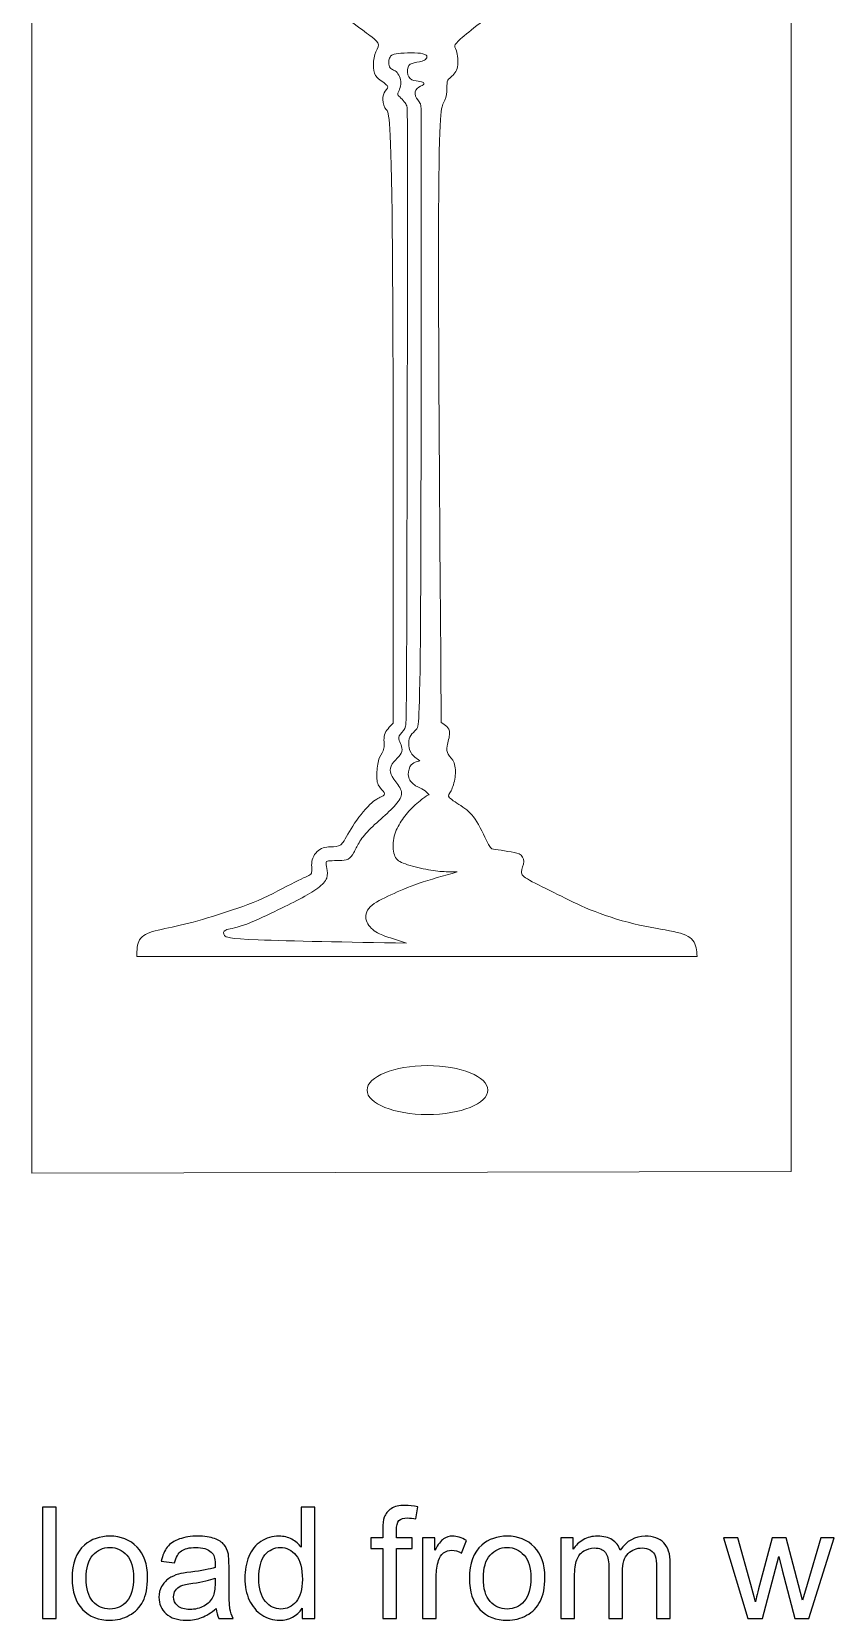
# Model space of a CAD drawing. Header units: millimetres. Extents: x -329 to 523, y -351 to 132.
# Drawn here: x 107.1 to 208.7, y -350.7 to -149.7 of the extents above; entities that cross this region are included whole.
import ezdxf

# ---------------------------------------------------------------- set-up
doc = ezdxf.new("R2010")
doc.units = ezdxf.units.MM
doc.header["$MEASUREMENT"] = 0
doc.layers.add('Layer 1', color=7, linetype='Continuous')

msp = doc.modelspace()

# ---------------------------------------------------------------- linework, layer by layer
at = {"layer": 'Layer 1', "color": 250, "lineweight": 20}
for points, knots in [([(107.0997, 19.1608), (107.0997, 19.1608), (107.0997, 14.0608), (107.0997, 14.0608), (107.0997, 14.0608), (107.0997, 14.0608), (111.3661, 14.0608), (111.3661, 14.0608), (111.3661, 14.0608), (111.3661, 14.0608), (111.3661, 8.4593), (111.3661, 8.4593), (111.3661, 8.4593), (111.3661, 8.4593), (107.0997, 8.4593), (107.0997, 8.4593), (107.0997, 8.4593), (107.0997, 8.4593), (107.0997, -294.1276), (107.0997, -294.1276), (107.0997, -294.1276), (107.0997, -294.1276), (203.1997, -293.9159), (203.1997, -293.9159), (203.1997, -293.9159), (203.1997, -293.9159), (203.1997, 8.4593), (203.1997, 8.4593), (203.1997, 8.4593), (203.1997, 8.4593), (198.9333, 8.4593), (198.9333, 8.4593), (198.9333, 8.4593), (198.9333, 8.4593), (198.9333, 14.0608), (198.9333, 14.0608), (198.9333, 14.0608), (198.9333, 14.0608), (203.1997, 14.0608), (203.1997, 14.0608), (203.1997, 14.0608), (203.1997, 14.0608), (203.1997, 19.1608), (203.1997, 19.1608), (203.1997, 19.1608), (203.1997, 19.1608), (198.9333, 19.1608), (198.9333, 19.1608), (198.9333, 19.1608), (198.9333, 19.1608), (111.3661, 19.1608), (111.3661, 19.1608), (111.3661, 19.1608), (111.3661, 19.1608), (107.0997, 19.1608), (107.0997, 19.1608)], [0, 0, 0, 0, 0.06666667, 0.06666667, 0.06666667, 0.06666667, 0.13333333, 0.13333333, 0.13333333, 0.13333333, 0.2, 0.2, 0.2, 0.2, 0.26666667, 0.26666667, 0.26666667, 0.26666667, 0.33333333, 0.33333333, 0.33333333, 0.33333333, 0.4, 0.4, 0.4, 0.4, 0.46666667, 0.46666667, 0.46666667, 0.46666667, 0.53333333, 0.53333333, 0.53333333, 0.53333333, 0.6, 0.6, 0.6, 0.6, 0.66666667, 0.66666667, 0.66666667, 0.66666667, 0.73333333, 0.73333333, 0.73333333, 0.73333333, 0.8, 0.8, 0.8, 0.8, 0.86666667, 0.86666667, 0.86666667, 0.86666667, 1, 1, 1, 1]), ([(120.7465, -264.6139), (120.4084, -265.1604), (120.4084, -265.936), (120.4084, -266.7116), (120.4084, -266.7116), (144.0445, -266.7116), (167.6807, -266.7116), (191.3168, -266.7116), (191.3168, -266.7116), (191.258, -265.9712), (191.1993, -265.2309), (190.7877, -264.7021), (190.7877, -264.7021), (190.3761, -264.1732), (189.6118, -263.8559), (188.3182, -263.5739), (188.3182, -263.5739), (187.0247, -263.2918), (185.202, -263.0451), (183.2911, -262.5868), (183.2911, -262.5868), (181.3802, -262.1285), (179.3812, -261.4587), (177.779, -260.8065), (177.779, -260.8065), (176.1768, -260.1542), (174.9714, -259.5197), (173.6632, -258.8675), (173.6632, -258.8675), (172.355, -258.2152), (170.9439, -257.5454), (170.1207, -257.0871), (170.1207, -257.0871), (169.2976, -256.6288), (169.0624, -256.382), (169.0771, -256.0118), (169.0771, -256.0118), (169.0918, -255.6416), (169.3564, -255.1481), (169.3711, -254.725), (169.3711, -254.725), (169.3858, -254.3019), (169.1506, -253.9494), (168.7831, -253.7555), (168.7831, -253.7555), (168.4156, -253.5616), (167.9159, -253.5263), (167.3573, -253.4382), (167.3573, -253.4382), (166.7987, -253.35), (166.1814, -253.2091), (165.7992, -253.1739), (165.7992, -253.1739), (165.417, -253.1386), (165.27, -253.2091), (164.9172, -252.5746), (164.9172, -252.5746), (164.5644, -251.94), (164.0059, -250.6002), (163.4473, -249.6837), (163.4473, -249.6837), (162.8888, -248.767), (162.3302, -248.2734), (161.6687, -247.8151), (161.6687, -247.8151), (161.0073, -247.3567), (160.243, -246.9338), (159.9784, -246.6341), (159.9784, -246.6341), (159.7138, -246.3344), (159.9489, -246.1581), (160.1694, -245.7527), (160.1694, -245.7527), (160.3899, -245.3472), (160.5957, -244.7127), (160.6839, -244.0605), (160.6839, -244.0605), (160.7721, -243.4082), (160.7427, -242.7385), (160.5516, -242.2449), (160.5516, -242.2449), (160.3605, -241.7513), (160.0078, -241.4341), (159.8167, -241.1344), (159.8167, -241.1344), (159.6256, -240.8347), (159.5962, -240.5527), (159.6844, -240.0767), (159.6844, -240.0767), (159.7726, -239.6007), (159.9783, -238.931), (159.993, -238.4903), (159.993, -238.4903), (160.0077, -238.0496), (159.8314, -237.8381), (159.6231, -237.6493), (159.6231, -237.6493), (159.4149, -237.4604), (159.1749, -237.2942), (158.9348, -237.128), (158.9348, -237.128), (158.7339, -211.3468), (158.533, -185.5656), (158.5942, -172.5164), (158.5942, -172.5164), (158.6555, -159.4671), (158.9788, -159.1499), (159.214, -158.7268), (159.214, -158.7268), (159.4492, -158.3037), (159.5962, -157.775), (159.6403, -157.2814), (159.6403, -157.2814), (159.6844, -156.7878), (159.6256, -156.3295), (159.6844, -156.0474), (159.6844, -156.0474), (159.7432, -155.7654), (159.9196, -155.6597), (160.1989, -155.4129), (160.1989, -155.4129), (160.4782, -155.1661), (160.8603, -154.7783), (160.9926, -154.1437), (160.9926, -154.1437), (161.1249, -153.509), (161.0073, -152.6277), (160.8603, -152.1518), (160.8603, -152.1518), (160.7133, -151.6758), (160.5369, -151.6054), (160.6986, -151.341), (160.6986, -151.341), (160.8603, -151.0766), (161.36, -150.6182), (162.1097, -150.0012), (162.1097, -150.0012), (162.8594, -149.3842), (163.8589, -148.6087), (165.3288, -147.5335), (165.3288, -147.5335), (166.7988, -146.4582), (168.739, -145.0833), (171.032, -142.9856), (171.032, -142.9856), (173.3251, -140.888), (175.971, -138.0677), (178.4698, -134.7185), (178.4698, -134.7185), (180.9687, -131.3693), (183.3205, -127.4912), (185.349, -123.1725), (185.349, -123.1725), (187.3775, -118.8538), (189.0826, -114.0945), (190.3614, -109.8816), (190.3614, -109.8816), (191.6402, -105.6686), (192.4928, -102.0022), (193.0219, -97.5602), (193.0219, -97.5602), (193.5511, -93.1181), (193.7569, -87.9003), (193.7716, -83.2821), (193.7716, -83.2821), (193.7863, -78.6637), (193.6099, -74.6446), (193.4188, -70.3964), (193.4188, -70.3964), (193.2277, -66.1482), (193.0219, -61.671), (192.5074, -56.8412), (192.5074, -56.8412), (191.993, -52.0112), (191.1698, -46.8287), (190.3613, -42.1928), (190.3613, -42.1928), (189.5529, -37.5568), (188.7592, -33.4673), (187.8665, -29.2037), (187.8665, -29.2037), (186.9738, -24.9401), (185.9823, -20.5023), (184.9907, -16.0646), (184.9907, -16.0646), (165.6387, -16.0646), (146.2868, -16.0646), (126.9348, -16.0646), (126.9348, -16.0646), (125.8177, -20.7843), (124.7005, -25.5042), (123.5834, -30.5081), (123.5834, -30.5081), (122.4663, -35.5121), (121.3491, -40.8002), (120.4525, -45.9298), (120.4525, -45.9298), (119.5558, -51.0593), (118.8797, -56.0302), (118.4681, -60.4546), (118.4681, -60.4546), (118.0565, -64.8791), (117.9095, -68.7571), (117.8507, -73.2874), (117.8507, -73.2874), (117.7919, -77.8175), (117.8213, -83), (117.9389, -87.0367), (117.9389, -87.0367), (118.0565, -91.0733), (118.2623, -93.9641), (118.6739, -97.2429), (118.6739, -97.2429), (119.0855, -100.5215), (119.7028, -104.188), (120.6583, -108.0131), (120.6583, -108.0131), (121.6137, -111.8382), (122.9073, -115.822), (124.8035, -120.0702), (124.8035, -120.0702), (126.6996, -124.3184), (129.1985, -128.8309), (131.6092, -132.4093), (131.6092, -132.4093), (134.0198, -135.9876), (136.3422, -138.6317), (138.4148, -140.7293), (138.4148, -140.7293), (140.4874, -142.827), (142.31, -144.3781), (143.9122, -145.665), (143.9122, -145.665), (145.5144, -146.9518), (146.8962, -147.9741), (147.9251, -148.7321), (147.9251, -148.7321), (148.9541, -149.4901), (149.6302, -149.9836), (150.13, -150.3714), (150.13, -150.3714), (150.6298, -150.7593), (150.9531, -151.0413), (150.9678, -151.3763), (150.9678, -151.3763), (150.9825, -151.7112), (150.6885, -152.0989), (150.5268, -152.6101), (150.5268, -152.6101), (150.3651, -153.1213), (150.3358, -153.7558), (150.3652, -154.2671), (150.3652, -154.2671), (150.3946, -154.7783), (150.4827, -155.1661), (150.8502, -155.5363), (150.8502, -155.5363), (151.2177, -155.9065), (151.8644, -156.259), (152.0702, -156.5234), (152.0702, -156.5234), (152.276, -156.7878), (152.0409, -156.9641), (151.8498, -157.2285), (151.8498, -157.2285), (151.6587, -157.4929), (151.5117, -157.8454), (151.5264, -158.3037), (151.5264, -158.3037), (151.5411, -158.7621), (151.7175, -159.326), (151.9674, -159.5728), (151.9674, -159.5728), (152.2173, -159.8196), (152.5406, -159.7491), (152.7023, -172.6347), (152.7023, -172.6347), (152.864, -185.5202), (152.864, -211.3619), (152.864, -237.2035), (152.864, -237.2035), (152.3936, -237.6618), (151.9233, -238.1201), (151.7616, -238.6842), (151.7616, -238.6842), (151.5999, -239.2483), (151.7469, -239.918), (151.6734, -240.3764), (151.6734, -240.3764), (151.5999, -240.8347), (151.3059, -241.0815), (151.1148, -241.5575), (151.1148, -241.5575), (150.9237, -242.0334), (150.8355, -242.7385), (150.7914, -243.3731), (150.7914, -243.3731), (150.7473, -244.0077), (150.7473, -244.5717), (150.9531, -245.0124), (150.9531, -245.0124), (151.1589, -245.4531), (151.5705, -245.7703), (151.7028, -245.9995), (151.7028, -245.9995), (151.8351, -246.2286), (151.6881, -246.3697), (151.4235, -246.4931), (151.4235, -246.4931), (151.1589, -246.6165), (150.7767, -246.7222), (150.1446, -247.2863), (150.1446, -247.2863), (149.5126, -247.8503), (148.6306, -248.8728), (147.9691, -249.86), (147.9691, -249.86), (147.3077, -250.847), (146.8668, -251.7988), (146.4846, -252.2924), (146.4846, -252.2924), (146.1024, -252.786), (145.7791, -252.8213), (145.2793, -252.8389), (145.2793, -252.8389), (144.7795, -252.8565), (144.1034, -252.8565), (143.5742, -253.1739), (143.5742, -253.1739), (143.045, -253.4912), (142.6628, -254.1257), (142.5599, -254.725), (142.5599, -254.725), (142.457, -255.3244), (142.6334, -255.8884), (142.4864, -256.2057), (142.4864, -256.2057), (142.3394, -256.523), (141.8691, -256.5935), (140.8107, -257.1047), (140.8107, -257.1047), (139.7524, -257.6158), (138.1061, -258.5678), (136.401, -259.3434), (136.401, -259.3434), (134.6959, -260.119), (132.932, -260.7182), (131.2269, -261.2647), (131.2269, -261.2647), (129.5218, -261.8112), (127.8755, -262.3047), (126.4203, -262.6573), (126.4203, -262.6573), (124.9651, -263.0099), (123.701, -263.2213), (122.7309, -263.4857), (122.7309, -263.4857), (121.7607, -263.7502), (121.0846, -264.0675), (120.7465, -264.6139)], [0, 0, 0, 0, 0.01098901, 0.01098901, 0.01098901, 0.01098901, 0.02197802, 0.02197802, 0.02197802, 0.02197802, 0.03296703, 0.03296703, 0.03296703, 0.03296703, 0.04395604, 0.04395604, 0.04395604, 0.04395604, 0.05494505, 0.05494505, 0.05494505, 0.05494505, 0.06593407, 0.06593407, 0.06593407, 0.06593407, 0.07692308, 0.07692308, 0.07692308, 0.07692308, 0.08791209, 0.08791209, 0.08791209, 0.08791209, 0.0989011, 0.0989011, 0.0989011, 0.0989011, 0.10989011, 0.10989011, 0.10989011, 0.10989011, 0.12087912, 0.12087912, 0.12087912, 0.12087912, 0.13186813, 0.13186813, 0.13186813, 0.13186813, 0.14285714, 0.14285714, 0.14285714, 0.14285714, 0.15384615, 0.15384615, 0.15384615, 0.15384615, 0.16483516, 0.16483516, 0.16483516, 0.16483516, 0.17582418, 0.17582418, 0.17582418, 0.17582418, 0.18681319, 0.18681319, 0.18681319, 0.18681319, 0.1978022, 0.1978022, 0.1978022, 0.1978022, 0.20879121, 0.20879121, 0.20879121, 0.20879121, 0.21978022, 0.21978022, 0.21978022, 0.21978022, 0.23076923, 0.23076923, 0.23076923, 0.23076923, 0.24175824, 0.24175824, 0.24175824, 0.24175824, 0.25274725, 0.25274725, 0.25274725, 0.25274725, 0.26373626, 0.26373626, 0.26373626, 0.26373626, 0.27472527, 0.27472527, 0.27472527, 0.27472527, 0.28571429, 0.28571429, 0.28571429, 0.28571429, 0.2967033, 0.2967033, 0.2967033, 0.2967033, 0.30769231, 0.30769231, 0.30769231, 0.30769231, 0.31868132, 0.31868132, 0.31868132, 0.31868132, 0.32967033, 0.32967033, 0.32967033, 0.32967033, 0.34065934, 0.34065934, 0.34065934, 0.34065934, 0.35164835, 0.35164835, 0.35164835, 0.35164835, 0.36263736, 0.36263736, 0.36263736, 0.36263736, 0.37362637, 0.37362637, 0.37362637, 0.37362637, 0.38461538, 0.38461538, 0.38461538, 0.38461538, 0.3956044, 0.3956044, 0.3956044, 0.3956044, 0.40659341, 0.40659341, 0.40659341, 0.40659341, 0.41758242, 0.41758242, 0.41758242, 0.41758242, 0.42857143, 0.42857143, 0.42857143, 0.42857143, 0.43956044, 0.43956044, 0.43956044, 0.43956044, 0.45054945, 0.45054945, 0.45054945, 0.45054945, 0.46153846, 0.46153846, 0.46153846, 0.46153846, 0.47252747, 0.47252747, 0.47252747, 0.47252747, 0.48351648, 0.48351648, 0.48351648, 0.48351648, 0.49450549, 0.49450549, 0.49450549, 0.49450549, 0.50549451, 0.50549451, 0.50549451, 0.50549451, 0.51648352, 0.51648352, 0.51648352, 0.51648352, 0.52747253, 0.52747253, 0.52747253, 0.52747253, 0.53846154, 0.53846154, 0.53846154, 0.53846154, 0.54945055, 0.54945055, 0.54945055, 0.54945055, 0.56043956, 0.56043956, 0.56043956, 0.56043956, 0.57142857, 0.57142857, 0.57142857, 0.57142857, 0.58241758, 0.58241758, 0.58241758, 0.58241758, 0.59340659, 0.59340659, 0.59340659, 0.59340659, 0.6043956, 0.6043956, 0.6043956, 0.6043956, 0.61538462, 0.61538462, 0.61538462, 0.61538462, 0.62637363, 0.62637363, 0.62637363, 0.62637363, 0.63736264, 0.63736264, 0.63736264, 0.63736264, 0.64835165, 0.64835165, 0.64835165, 0.64835165, 0.65934066, 0.65934066, 0.65934066, 0.65934066, 0.67032967, 0.67032967, 0.67032967, 0.67032967, 0.68131868, 0.68131868, 0.68131868, 0.68131868, 0.69230769, 0.69230769, 0.69230769, 0.69230769, 0.7032967, 0.7032967, 0.7032967, 0.7032967, 0.71428571, 0.71428571, 0.71428571, 0.71428571, 0.72527473, 0.72527473, 0.72527473, 0.72527473, 0.73626374, 0.73626374, 0.73626374, 0.73626374, 0.74725275, 0.74725275, 0.74725275, 0.74725275, 0.75824176, 0.75824176, 0.75824176, 0.75824176, 0.76923077, 0.76923077, 0.76923077, 0.76923077, 0.78021978, 0.78021978, 0.78021978, 0.78021978, 0.79120879, 0.79120879, 0.79120879, 0.79120879, 0.8021978, 0.8021978, 0.8021978, 0.8021978, 0.81318681, 0.81318681, 0.81318681, 0.81318681, 0.82417582, 0.82417582, 0.82417582, 0.82417582, 0.83516484, 0.83516484, 0.83516484, 0.83516484, 0.84615385, 0.84615385, 0.84615385, 0.84615385, 0.85714286, 0.85714286, 0.85714286, 0.85714286, 0.86813187, 0.86813187, 0.86813187, 0.86813187, 0.87912088, 0.87912088, 0.87912088, 0.87912088, 0.89010989, 0.89010989, 0.89010989, 0.89010989, 0.9010989, 0.9010989, 0.9010989, 0.9010989, 0.91208791, 0.91208791, 0.91208791, 0.91208791, 0.92307692, 0.92307692, 0.92307692, 0.92307692, 0.93406593, 0.93406593, 0.93406593, 0.93406593, 0.94505495, 0.94505495, 0.94505495, 0.94505495, 0.95604396, 0.95604396, 0.95604396, 0.95604396, 0.96703297, 0.96703297, 0.96703297, 0.96703297, 0.97802198, 0.97802198, 0.97802198, 0.97802198, 1, 1, 1, 1]), ([(153.4739, -152.487), (154.3191, -152.3812), (155.9066, -152.3283), (156.6195, -152.5046), (156.6195, -152.5046), (157.3324, -152.6809), (157.1707, -153.0862), (156.8179, -153.3066), (156.8179, -153.3066), (156.4651, -153.5269), (155.9213, -153.5622), (155.517, -153.6503), (155.517, -153.6503), (155.1128, -153.7385), (154.8483, -153.8795), (154.7233, -154.2233), (154.7233, -154.2233), (154.5984, -154.567), (154.613, -155.1133), (154.8114, -155.4395), (154.8114, -155.4395), (155.0099, -155.7656), (155.3921, -155.8714), (155.7375, -155.9331), (155.7375, -155.9331), (156.083, -155.9948), (156.3916, -156.0124), (156.5753, -156.0918), (156.5753, -156.0918), (156.7591, -156.171), (156.8179, -156.3121), (156.6562, -156.4355), (156.6562, -156.4355), (156.4945, -156.5589), (156.1124, -156.6646), (155.8772, -156.9027), (155.8772, -156.9027), (155.642, -157.1406), (155.5538, -157.5107), (155.6714, -157.8545), (155.6714, -157.8545), (155.789, -158.1982), (156.1123, -158.5155), (156.2666, -158.7888), (156.2666, -158.7888), (156.421, -159.062), (156.4063, -159.291), (156.3989, -172.3442), (156.3989, -172.3442), (156.3916, -185.3972), (156.3916, -211.2743), (156.3034, -224.3539), (156.3034, -224.3539), (156.2152, -237.4334), (156.0389, -237.7153), (155.7963, -237.9798), (155.7963, -237.9798), (155.5538, -238.2442), (155.2451, -238.491), (155.0613, -238.7643), (155.0613, -238.7643), (154.8776, -239.0375), (154.8188, -239.337), (154.8188, -239.7248), (154.8188, -239.7248), (154.8188, -240.1127), (154.8776, -240.5886), (155.1209, -240.9748), (155.1209, -240.9748), (155.3643, -241.3609), (155.7923, -241.6571), (156.2202, -241.9535), (156.2202, -241.9535), (156.0275, -242.0097), (155.8347, -242.0659), (155.6134, -242.1558), (155.6134, -242.1558), (155.3921, -242.2456), (155.1422, -242.369), (154.9658, -242.7128), (154.9658, -242.7128), (154.7894, -243.0565), (154.6866, -243.6205), (154.8189, -244.0788), (154.8189, -244.0788), (154.9512, -244.5372), (155.3186, -244.8897), (155.6861, -245.1189), (155.6861, -245.1189), (156.0536, -245.3481), (156.421, -245.4538), (156.7039, -245.6257), (156.7039, -245.6257), (156.9869, -245.7975), (157.1854, -246.0356), (157.3838, -246.2735), (157.3838, -246.2735), (157.2001, -246.3528), (157.0163, -246.4321), (156.601, -246.745), (156.601, -246.745), (156.1858, -247.0579), (155.5391, -247.6044), (155.0172, -248.1508), (155.0172, -248.1508), (154.4954, -248.6973), (154.0986, -249.2437), (153.7384, -249.8343), (153.7384, -249.8343), (153.3783, -250.4248), (153.055, -251.0593), (152.9153, -251.7821), (152.9153, -251.7821), (152.7757, -252.5048), (152.8198, -253.3156), (152.9962, -253.8533), (152.9962, -253.8533), (153.1726, -254.3909), (153.4812, -254.6552), (154.1279, -254.9197), (154.1279, -254.9197), (154.7747, -255.1841), (155.7596, -255.4485), (156.6489, -255.6337), (156.6489, -255.6337), (157.5382, -255.8187), (158.3319, -255.9245), (159.0301, -255.9774), (159.0301, -255.9774), (159.7284, -256.0302), (160.331, -256.0302), (160.9337, -256.0302), (160.9337, -256.0302), (159.2286, -256.5062), (157.5235, -256.9821), (156.1197, -257.4669), (156.1197, -257.4669), (154.716, -257.9516), (153.6135, -258.4452), (152.5625, -258.9301), (152.5625, -258.9301), (151.5115, -259.4148), (150.512, -259.8906), (149.9534, -260.446), (149.9534, -260.446), (149.3948, -261.0012), (149.2773, -261.6357), (149.4537, -262.1998), (149.4537, -262.1998), (149.6301, -262.7639), (150.1004, -263.2574), (150.659, -263.61), (150.659, -263.61), (151.2176, -263.9625), (151.8643, -264.1741), (152.5257, -264.3885), (152.5257, -264.3885), (153.1871, -264.6028), (153.863, -264.8201), (154.539, -265.0373), (154.539, -265.0373), (147.0867, -264.9082), (139.6344, -264.7791), (135.776, -264.6264), (135.776, -264.6264), (131.9175, -264.4738), (131.653, -264.2975), (131.4987, -264.0683), (131.4987, -264.0683), (131.3443, -263.8391), (131.3002, -263.5572), (131.653, -263.3898), (131.653, -263.3898), (132.0058, -263.2223), (132.7554, -263.1694), (133.8873, -262.7816), (133.8873, -262.7816), (135.0191, -262.3937), (136.5331, -261.6711), (137.7972, -261.063), (137.7972, -261.063), (139.0613, -260.4547), (140.0756, -259.9611), (140.9869, -259.4764), (140.9869, -259.4764), (141.8983, -258.9916), (142.7067, -258.5157), (143.302, -258.075), (143.302, -258.075), (143.8974, -257.6343), (144.2795, -257.229), (144.4338, -256.8059), (144.4338, -256.8059), (144.5882, -256.3828), (144.5147, -255.9421), (144.4485, -255.5895), (144.4485, -255.5895), (144.3824, -255.237), (144.3236, -254.9727), (144.3677, -254.8229), (144.3677, -254.8229), (144.4118, -254.673), (144.5588, -254.6377), (144.8601, -254.6201), (144.8601, -254.6201), (145.1615, -254.6025), (145.6171, -254.6025), (146.036, -254.5937), (146.036, -254.5937), (146.455, -254.5848), (146.8372, -254.5672), (147.1385, -254.4086), (147.1385, -254.4086), (147.4399, -254.2499), (147.6603, -253.9502), (147.8587, -253.5889), (147.8587, -253.5889), (148.0572, -253.2275), (148.2336, -252.8045), (148.5202, -252.3285), (148.5202, -252.3285), (148.8069, -251.8526), (149.2037, -251.3237), (149.7843, -250.7332), (149.7843, -250.7332), (150.365, -250.1426), (151.1293, -249.4905), (151.8128, -248.8647), (151.8128, -248.8647), (152.4964, -248.2389), (153.099, -247.6396), (153.4738, -247.1284), (153.4738, -247.1284), (153.8487, -246.6172), (153.9957, -246.1942), (153.8413, -245.7183), (153.8413, -245.7183), (153.687, -245.2423), (153.2314, -244.7134), (152.9227, -244.2816), (152.9227, -244.2816), (152.614, -243.8496), (152.4523, -243.5148), (152.4596, -243.1623), (152.4596, -243.1623), (152.467, -242.8097), (152.6434, -242.4395), (152.908, -242.1134), (152.908, -242.1134), (153.1726, -241.7872), (153.5253, -241.5053), (153.7311, -241.2145), (153.7311, -241.2145), (153.9369, -240.9236), (153.9957, -240.6239), (153.9589, -240.3507), (153.9589, -240.3507), (153.9222, -240.0774), (153.7899, -239.8306), (153.6796, -239.5838), (153.6796, -239.5838), (153.5694, -239.337), (153.4812, -239.0903), (153.6208, -238.8172), (153.6208, -238.8172), (153.7605, -238.5439), (154.128, -238.2442), (154.3191, -237.8829), (154.3191, -237.8829), (154.5102, -237.5214), (154.5249, -237.0985), (154.5616, -224.0454), (154.5616, -224.0454), (154.5984, -210.9923), (154.6571, -185.3091), (154.6644, -172.3794), (154.6644, -172.3794), (154.6718, -159.4497), (154.6278, -159.2735), (154.5616, -159.1061), (154.5616, -159.1061), (154.4955, -158.9386), (154.4073, -158.7799), (154.2456, -158.5773), (154.2456, -158.5773), (154.0839, -158.3745), (153.8487, -158.1277), (153.6796, -157.9779), (153.6796, -157.9779), (153.5106, -157.828), (153.4077, -157.7751), (153.4224, -157.6253), (153.4224, -157.6253), (153.4371, -157.4754), (153.5694, -157.2286), (153.6649, -156.9731), (153.6649, -156.9731), (153.7605, -156.7174), (153.8193, -156.4531), (153.8193, -156.1887), (153.8193, -156.1887), (153.8193, -155.9243), (153.7605, -155.6598), (153.6502, -155.4043), (153.6502, -155.4043), (153.54, -155.1486), (153.3783, -154.9019), (153.2239, -154.7609), (153.2239, -154.7609), (153.0696, -154.6199), (152.9227, -154.5846), (152.7757, -154.5141), (152.7757, -154.5141), (152.6287, -154.4436), (152.4817, -154.3378), (152.3935, -154.1528), (152.3935, -154.1528), (152.3053, -153.9676), (152.2759, -153.7032), (152.2906, -153.4829), (152.2906, -153.4829), (152.3053, -153.2625), (152.3641, -153.0862), (152.4449, -152.9188), (152.4449, -152.9188), (152.5258, -152.7513), (152.6287, -152.5927), (153.4739, -152.487)], [0, 0, 0, 0, 0.01204819, 0.01204819, 0.01204819, 0.01204819, 0.02409639, 0.02409639, 0.02409639, 0.02409639, 0.03614458, 0.03614458, 0.03614458, 0.03614458, 0.04819277, 0.04819277, 0.04819277, 0.04819277, 0.06024096, 0.06024096, 0.06024096, 0.06024096, 0.07228916, 0.07228916, 0.07228916, 0.07228916, 0.08433735, 0.08433735, 0.08433735, 0.08433735, 0.09638554, 0.09638554, 0.09638554, 0.09638554, 0.10843373, 0.10843373, 0.10843373, 0.10843373, 0.12048193, 0.12048193, 0.12048193, 0.12048193, 0.13253012, 0.13253012, 0.13253012, 0.13253012, 0.14457831, 0.14457831, 0.14457831, 0.14457831, 0.15662651, 0.15662651, 0.15662651, 0.15662651, 0.1686747, 0.1686747, 0.1686747, 0.1686747, 0.18072289, 0.18072289, 0.18072289, 0.18072289, 0.19277108, 0.19277108, 0.19277108, 0.19277108, 0.20481928, 0.20481928, 0.20481928, 0.20481928, 0.21686747, 0.21686747, 0.21686747, 0.21686747, 0.22891566, 0.22891566, 0.22891566, 0.22891566, 0.24096386, 0.24096386, 0.24096386, 0.24096386, 0.25301205, 0.25301205, 0.25301205, 0.25301205, 0.26506024, 0.26506024, 0.26506024, 0.26506024, 0.27710843, 0.27710843, 0.27710843, 0.27710843, 0.28915663, 0.28915663, 0.28915663, 0.28915663, 0.30120482, 0.30120482, 0.30120482, 0.30120482, 0.31325301, 0.31325301, 0.31325301, 0.31325301, 0.3253012, 0.3253012, 0.3253012, 0.3253012, 0.3373494, 0.3373494, 0.3373494, 0.3373494, 0.34939759, 0.34939759, 0.34939759, 0.34939759, 0.36144578, 0.36144578, 0.36144578, 0.36144578, 0.37349398, 0.37349398, 0.37349398, 0.37349398, 0.38554217, 0.38554217, 0.38554217, 0.38554217, 0.39759036, 0.39759036, 0.39759036, 0.39759036, 0.40963855, 0.40963855, 0.40963855, 0.40963855, 0.42168675, 0.42168675, 0.42168675, 0.42168675, 0.43373494, 0.43373494, 0.43373494, 0.43373494, 0.44578313, 0.44578313, 0.44578313, 0.44578313, 0.45783133, 0.45783133, 0.45783133, 0.45783133, 0.46987952, 0.46987952, 0.46987952, 0.46987952, 0.48192771, 0.48192771, 0.48192771, 0.48192771, 0.4939759, 0.4939759, 0.4939759, 0.4939759, 0.5060241, 0.5060241, 0.5060241, 0.5060241, 0.51807229, 0.51807229, 0.51807229, 0.51807229, 0.53012048, 0.53012048, 0.53012048, 0.53012048, 0.54216867, 0.54216867, 0.54216867, 0.54216867, 0.55421687, 0.55421687, 0.55421687, 0.55421687, 0.56626506, 0.56626506, 0.56626506, 0.56626506, 0.57831325, 0.57831325, 0.57831325, 0.57831325, 0.59036145, 0.59036145, 0.59036145, 0.59036145, 0.60240964, 0.60240964, 0.60240964, 0.60240964, 0.61445783, 0.61445783, 0.61445783, 0.61445783, 0.62650602, 0.62650602, 0.62650602, 0.62650602, 0.63855422, 0.63855422, 0.63855422, 0.63855422, 0.65060241, 0.65060241, 0.65060241, 0.65060241, 0.6626506, 0.6626506, 0.6626506, 0.6626506, 0.6746988, 0.6746988, 0.6746988, 0.6746988, 0.68674699, 0.68674699, 0.68674699, 0.68674699, 0.69879518, 0.69879518, 0.69879518, 0.69879518, 0.71084337, 0.71084337, 0.71084337, 0.71084337, 0.72289157, 0.72289157, 0.72289157, 0.72289157, 0.73493976, 0.73493976, 0.73493976, 0.73493976, 0.74698795, 0.74698795, 0.74698795, 0.74698795, 0.75903614, 0.75903614, 0.75903614, 0.75903614, 0.77108434, 0.77108434, 0.77108434, 0.77108434, 0.78313253, 0.78313253, 0.78313253, 0.78313253, 0.79518072, 0.79518072, 0.79518072, 0.79518072, 0.80722892, 0.80722892, 0.80722892, 0.80722892, 0.81927711, 0.81927711, 0.81927711, 0.81927711, 0.8313253, 0.8313253, 0.8313253, 0.8313253, 0.84337349, 0.84337349, 0.84337349, 0.84337349, 0.85542169, 0.85542169, 0.85542169, 0.85542169, 0.86746988, 0.86746988, 0.86746988, 0.86746988, 0.87951807, 0.87951807, 0.87951807, 0.87951807, 0.89156627, 0.89156627, 0.89156627, 0.89156627, 0.90361446, 0.90361446, 0.90361446, 0.90361446, 0.91566265, 0.91566265, 0.91566265, 0.91566265, 0.92771084, 0.92771084, 0.92771084, 0.92771084, 0.93975904, 0.93975904, 0.93975904, 0.93975904, 0.95180723, 0.95180723, 0.95180723, 0.95180723, 0.96385542, 0.96385542, 0.96385542, 0.96385542, 0.97590361, 0.97590361, 0.97590361, 0.97590361, 1, 1, 1, 1]), ([(157.1825, -280.5433), (152.9644, -280.5433), (149.5449, -281.9277), (149.5449, -283.6355), (149.5449, -283.6355), (149.5449, -285.3432), (152.9644, -286.7276), (157.1825, -286.7276), (157.1825, -286.7276), (161.4008, -286.7276), (164.8203, -285.3432), (164.8203, -283.6355), (164.8203, -283.6355), (164.8203, -281.9277), (161.4008, -280.5433), (157.1825, -280.5433)], [0, 0, 0, 0, 0.2, 0.2, 0.2, 0.2, 0.4, 0.4, 0.4, 0.4, 0.6, 0.6, 0.6, 0.6, 1, 1, 1, 1])]:
    msp.add_open_spline(points, degree=3, knots=knots, dxfattribs=at)
at = {"layer": 'Layer 1', "color": 250}
for points, knots in [([(108.443, -350.4962), (108.443, -350.4962), (108.443, -336.4161), (108.443, -336.4161), (108.443, -336.4161), (108.443, -336.4161), (110.1735, -336.4161), (110.1735, -336.4161), (110.1735, -336.4161), (110.1735, -336.4161), (110.1735, -350.4962), (110.1735, -350.4962), (110.1735, -350.4962), (110.1735, -350.4962), (108.443, -350.4962), (108.443, -350.4962)], [0, 0, 0, 0, 0.2, 0.2, 0.2, 0.2, 0.4, 0.4, 0.4, 0.4, 0.6, 0.6, 0.6, 0.6, 1, 1, 1, 1]), ([(141.3129, -350.4962), (141.3129, -350.4962), (141.3129, -349.2016), (141.3129, -349.2016), (141.3129, -349.2016), (140.6673, -350.2078), (139.7168, -350.7125), (138.4615, -350.7125), (138.4615, -350.7125), (137.6487, -350.7125), (136.9014, -350.4896), (136.223, -350.0406), (136.223, -350.0406), (135.5413, -349.5949), (135.0136, -348.9689), (134.6367, -348.1692), (134.6367, -348.1692), (134.2631, -347.3662), (134.0762, -346.4452), (134.0762, -345.403), (134.0762, -345.403), (134.0762, -344.387), (134.2467, -343.466), (134.5843, -342.6368), (134.5843, -342.6368), (134.9251, -341.8109), (135.4331, -341.175), (136.1116, -340.7359), (136.1116, -340.7359), (136.7867, -340.2934), (137.5471, -340.0738), (138.3829, -340.0738), (138.3829, -340.0738), (138.999, -340.0738), (139.5464, -340.2049), (140.0249, -340.4638), (140.0249, -340.4638), (140.5034, -340.7227), (140.8934, -341.0636), (141.1949, -341.4798), (141.1949, -341.4798), (141.1949, -341.4798), (141.1949, -336.4161), (141.1949, -336.4161), (141.1949, -336.4161), (141.1949, -336.4161), (142.9254, -336.4161), (142.9254, -336.4161), (142.9254, -336.4161), (142.9254, -336.4161), (142.9254, -350.4962), (142.9254, -350.4962), (142.9254, -350.4962), (142.9254, -350.4962), (141.3129, -350.4962), (141.3129, -350.4962)], [0, 0, 0, 0, 0.06666667, 0.06666667, 0.06666667, 0.06666667, 0.13333333, 0.13333333, 0.13333333, 0.13333333, 0.2, 0.2, 0.2, 0.2, 0.26666667, 0.26666667, 0.26666667, 0.26666667, 0.33333333, 0.33333333, 0.33333333, 0.33333333, 0.4, 0.4, 0.4, 0.4, 0.46666667, 0.46666667, 0.46666667, 0.46666667, 0.53333333, 0.53333333, 0.53333333, 0.53333333, 0.6, 0.6, 0.6, 0.6, 0.66666667, 0.66666667, 0.66666667, 0.66666667, 0.73333333, 0.73333333, 0.73333333, 0.73333333, 0.8, 0.8, 0.8, 0.8, 0.86666667, 0.86666667, 0.86666667, 0.86666667, 1, 1, 1, 1]), ([(151.5387, -350.4962), (151.5387, -350.4962), (151.5387, -341.6273), (151.5387, -341.6273), (151.5387, -341.6273), (151.5387, -341.6273), (150.0049, -341.6273), (150.0049, -341.6273), (150.0049, -341.6273), (150.0049, -341.6273), (150.0049, -340.2901), (150.0049, -340.2901), (150.0049, -340.2901), (150.0049, -340.2901), (151.5387, -340.2901), (151.5387, -340.2901), (151.5387, -340.2901), (151.5387, -340.2901), (151.5387, -339.2085), (151.5387, -339.2085), (151.5387, -339.2085), (151.5387, -338.5236), (151.5977, -338.0155), (151.719, -337.6845), (151.719, -337.6845), (151.8862, -337.2388), (152.1746, -336.875), (152.5941, -336.5964), (152.5941, -336.5964), (153.0103, -336.3178), (153.597, -336.1802), (154.3508, -336.1802), (154.3508, -336.1802), (154.8392, -336.1802), (155.3767, -336.2391), (155.9666, -336.3539), (155.9666, -336.3539), (155.9666, -336.3539), (155.7077, -337.8681), (155.7077, -337.8681), (155.7077, -337.8681), (155.3472, -337.8058), (155.0096, -337.773), (154.6884, -337.773), (154.6884, -337.773), (154.164, -337.773), (153.7937, -337.8844), (153.5741, -338.1073), (153.5741, -338.1073), (153.3577, -338.3302), (153.2496, -338.7464), (153.2496, -339.356), (153.2496, -339.356), (153.2496, -339.356), (153.2496, -340.2901), (153.2496, -340.2901), (153.2496, -340.2901), (153.2496, -340.2901), (155.2357, -340.2901), (155.2357, -340.2901), (155.2357, -340.2901), (155.2357, -340.2901), (155.2357, -341.6273), (155.2357, -341.6273), (155.2357, -341.6273), (155.2357, -341.6273), (153.2693, -341.6273), (153.2693, -341.6273), (153.2693, -341.6273), (153.2693, -341.6273), (153.2693, -350.4962), (153.2693, -350.4962), (153.2693, -350.4962), (153.2693, -350.4962), (151.5387, -350.4962), (151.5387, -350.4962)], [0, 0, 0, 0, 0.05, 0.05, 0.05, 0.05, 0.1, 0.1, 0.1, 0.1, 0.15, 0.15, 0.15, 0.15, 0.2, 0.2, 0.2, 0.2, 0.25, 0.25, 0.25, 0.25, 0.3, 0.3, 0.3, 0.3, 0.35, 0.35, 0.35, 0.35, 0.4, 0.4, 0.4, 0.4, 0.45, 0.45, 0.45, 0.45, 0.5, 0.5, 0.5, 0.5, 0.55, 0.55, 0.55, 0.55, 0.6, 0.6, 0.6, 0.6, 0.65, 0.65, 0.65, 0.65, 0.7, 0.7, 0.7, 0.7, 0.75, 0.75, 0.75, 0.75, 0.8, 0.8, 0.8, 0.8, 0.85, 0.85, 0.85, 0.85, 0.9, 0.9, 0.9, 0.9, 1, 1, 1, 1]), ([(112.2022, -345.3932), (112.2022, -343.5086), (112.7266, -342.1124), (113.7787, -341.2045), (113.7787, -341.2045), (114.6538, -340.4507), (115.7255, -340.0738), (116.9874, -340.0738), (116.9874, -340.0738), (118.3869, -340.0738), (119.534, -340.5327), (120.4254, -341.4503), (120.4254, -341.4503), (121.3136, -342.3648), (121.7594, -343.6331), (121.7594, -345.2489), (121.7594, -345.2489), (121.7594, -346.5599), (121.5627, -347.5891), (121.1694, -348.3396), (121.1694, -348.3396), (120.7761, -349.0902), (120.2026, -349.6736), (119.4488, -350.0898), (119.4488, -350.0898), (118.6982, -350.506), (117.8756, -350.7125), (116.9874, -350.7125), (116.9874, -350.7125), (115.5584, -350.7125), (114.4047, -350.2569), (113.5231, -349.3425), (113.5231, -349.3425), (112.6414, -348.4281), (112.2022, -347.1106), (112.2022, -345.3932)], [0, 0, 0, 0, 0.1, 0.1, 0.1, 0.1, 0.2, 0.2, 0.2, 0.2, 0.3, 0.3, 0.3, 0.3, 0.4, 0.4, 0.4, 0.4, 0.5, 0.5, 0.5, 0.5, 0.6, 0.6, 0.6, 0.6, 0.7, 0.7, 0.7, 0.7, 0.8, 0.8, 0.8, 0.8, 1, 1, 1, 1]), ([(113.9721, -345.3964), (113.9721, -346.7009), (114.2572, -347.6776), (114.8275, -348.3232), (114.8275, -348.3232), (115.4011, -348.9722), (116.1188, -349.2966), (116.9874, -349.2966), (116.9874, -349.2966), (117.8461, -349.2966), (118.5606, -348.9722), (119.1341, -348.32), (119.1341, -348.32), (119.7044, -347.6677), (119.9895, -346.6747), (119.9895, -345.3407), (119.9895, -345.3407), (119.9895, -344.0822), (119.7011, -343.1284), (119.1276, -342.4828), (119.1276, -342.4828), (118.554, -341.8338), (117.8395, -341.5093), (116.9874, -341.5093), (116.9874, -341.5093), (116.1188, -341.5093), (115.4011, -341.8305), (114.8275, -342.4762), (114.8275, -342.4762), (114.2572, -343.1219), (113.9721, -344.0953), (113.9721, -345.3964)], [0, 0, 0, 0, 0.11111111, 0.11111111, 0.11111111, 0.11111111, 0.22222222, 0.22222222, 0.22222222, 0.22222222, 0.33333333, 0.33333333, 0.33333333, 0.33333333, 0.44444444, 0.44444444, 0.44444444, 0.44444444, 0.55555556, 0.55555556, 0.55555556, 0.55555556, 0.66666667, 0.66666667, 0.66666667, 0.66666667, 0.77777778, 0.77777778, 0.77777778, 0.77777778, 1, 1, 1, 1]), ([(130.4546, -349.218), (129.8122, -349.7653), (129.1928, -350.1488), (128.5995, -350.3749), (128.5995, -350.3749), (128.0063, -350.6011), (127.3705, -350.7125), (126.6888, -350.7125), (126.6888, -350.7125), (125.5679, -350.7125), (124.7059, -350.4405), (124.1028, -349.8931), (124.1028, -349.8931), (123.4998, -349.3491), (123.1982, -348.651), (123.1982, -347.8021), (123.1982, -347.8021), (123.1982, -347.3039), (123.3129, -346.8484), (123.5391, -346.4354), (123.5391, -346.4354), (123.7685, -346.0224), (124.0668, -345.6947), (124.4338, -345.4456), (124.4338, -345.4456), (124.8042, -345.1965), (125.2172, -345.0064), (125.6793, -344.8786), (125.6793, -344.8786), (126.0201, -344.7901), (126.5347, -344.7049), (127.2197, -344.6197), (127.2197, -344.6197), (128.6159, -344.4558), (129.6483, -344.2559), (130.3071, -344.0264), (130.3071, -344.0264), (130.3137, -343.7905), (130.3169, -343.6397), (130.3169, -343.5774), (130.3169, -343.5774), (130.3169, -342.8761), (130.1531, -342.3812), (129.8253, -342.0927), (129.8253, -342.0927), (129.3828, -341.7027), (128.7241, -341.5093), (127.8523, -341.5093), (127.8523, -341.5093), (127.0362, -341.5093), (126.4331, -341.6535), (126.0464, -341.9387), (126.0464, -341.9387), (125.6563, -342.2238), (125.3712, -342.7286), (125.1844, -343.4562), (125.1844, -343.4562), (125.1844, -343.4562), (123.4932, -343.2202), (123.4932, -343.2202), (123.4932, -343.2202), (123.6473, -342.4959), (123.8996, -341.9092), (124.2536, -341.4635), (124.2536, -341.4635), (124.6076, -341.0177), (125.1188, -340.6769), (125.7874, -340.4343), (125.7874, -340.4343), (126.4528, -340.1951), (127.2295, -340.0738), (128.1079, -340.0738), (128.1079, -340.0738), (128.9797, -340.0738), (129.6909, -340.1754), (130.2383, -340.3819), (130.2383, -340.3819), (130.7823, -340.5884), (131.1855, -340.844), (131.4411, -341.1554), (131.4411, -341.1554), (131.6968, -341.4667), (131.877, -341.86), (131.9819, -342.3353), (131.9819, -342.3353), (132.0376, -342.6302), (132.0671, -343.1612), (132.0671, -343.9248), (132.0671, -343.9248), (132.0671, -343.9248), (132.0671, -346.2191), (132.0671, -346.2191), (132.0671, -346.2191), (132.0671, -347.8218), (132.1032, -348.8345), (132.1753, -349.2639), (132.1753, -349.2639), (132.2441, -349.6932), (132.3883, -350.1029), (132.5981, -350.4962), (132.5981, -350.4962), (132.5981, -350.4962), (130.7889, -350.4962), (130.7889, -350.4962), (130.7889, -350.4962), (130.6152, -350.1324), (130.5037, -349.7063), (130.4546, -349.218)], [0, 0, 0, 0, 0.03571429, 0.03571429, 0.03571429, 0.03571429, 0.07142857, 0.07142857, 0.07142857, 0.07142857, 0.10714286, 0.10714286, 0.10714286, 0.10714286, 0.14285714, 0.14285714, 0.14285714, 0.14285714, 0.17857143, 0.17857143, 0.17857143, 0.17857143, 0.21428571, 0.21428571, 0.21428571, 0.21428571, 0.25, 0.25, 0.25, 0.25, 0.28571429, 0.28571429, 0.28571429, 0.28571429, 0.32142857, 0.32142857, 0.32142857, 0.32142857, 0.35714286, 0.35714286, 0.35714286, 0.35714286, 0.39285714, 0.39285714, 0.39285714, 0.39285714, 0.42857143, 0.42857143, 0.42857143, 0.42857143, 0.46428571, 0.46428571, 0.46428571, 0.46428571, 0.5, 0.5, 0.5, 0.5, 0.53571429, 0.53571429, 0.53571429, 0.53571429, 0.57142857, 0.57142857, 0.57142857, 0.57142857, 0.60714286, 0.60714286, 0.60714286, 0.60714286, 0.64285714, 0.64285714, 0.64285714, 0.64285714, 0.67857143, 0.67857143, 0.67857143, 0.67857143, 0.71428571, 0.71428571, 0.71428571, 0.71428571, 0.75, 0.75, 0.75, 0.75, 0.78571429, 0.78571429, 0.78571429, 0.78571429, 0.82142857, 0.82142857, 0.82142857, 0.82142857, 0.85714286, 0.85714286, 0.85714286, 0.85714286, 0.89285714, 0.89285714, 0.89285714, 0.89285714, 0.92857143, 0.92857143, 0.92857143, 0.92857143, 1, 1, 1, 1]), ([(135.8461, -345.4063), (135.8461, -346.7107), (136.1214, -347.6841), (136.6753, -348.3298), (136.6753, -348.3298), (137.2259, -348.9754), (137.8781, -349.2966), (138.6287, -349.2966), (138.6287, -349.2966), (139.3858, -349.2966), (140.0282, -348.9886), (140.5591, -348.3724), (140.5591, -348.3724), (141.0868, -347.7562), (141.3523, -346.8156), (141.3523, -345.5505), (141.3523, -345.5505), (141.3523, -344.1608), (141.0835, -343.1382), (140.5427, -342.486), (140.5427, -342.486), (140.0052, -341.8338), (139.3399, -341.5093), (138.55, -341.5093), (138.55, -341.5093), (137.7798, -341.5093), (137.1374, -341.8207), (136.6196, -342.4467), (136.6196, -342.4467), (136.105, -343.0727), (135.8461, -344.0592), (135.8461, -345.4063)], [0, 0, 0, 0, 0.11111111, 0.11111111, 0.11111111, 0.11111111, 0.22222222, 0.22222222, 0.22222222, 0.22222222, 0.33333333, 0.33333333, 0.33333333, 0.33333333, 0.44444444, 0.44444444, 0.44444444, 0.44444444, 0.55555556, 0.55555556, 0.55555556, 0.55555556, 0.66666667, 0.66666667, 0.66666667, 0.66666667, 0.77777778, 0.77777778, 0.77777778, 0.77777778, 1, 1, 1, 1]), ([(156.5697, -350.4962), (156.5697, -350.4962), (156.5697, -340.2901), (156.5697, -340.2901), (156.5697, -340.2901), (156.5697, -340.2901), (158.1232, -340.2901), (158.1232, -340.2901), (158.1232, -340.2901), (158.1232, -340.2901), (158.1232, -341.8535), (158.1232, -341.8535), (158.1232, -341.8535), (158.5198, -341.1292), (158.8869, -340.6506), (159.2245, -340.4212), (159.2245, -340.4212), (159.5621, -340.1885), (159.9324, -340.0738), (160.3355, -340.0738), (160.3355, -340.0738), (160.9189, -340.0738), (161.5122, -340.2573), (162.1152, -340.6211), (162.1152, -340.6211), (162.1152, -340.6211), (161.4991, -342.2173), (161.4991, -342.2173), (161.4991, -342.2173), (161.0795, -341.9813), (160.66, -341.8633), (160.2405, -341.8633), (160.2405, -341.8633), (159.8636, -341.8633), (159.526, -341.978), (159.2278, -342.2042), (159.2278, -342.2042), (158.9295, -342.4303), (158.7165, -342.745), (158.5886, -343.1481), (158.5886, -343.1481), (158.3953, -343.761), (158.3002, -344.4329), (158.3002, -345.1637), (158.3002, -345.1637), (158.3002, -345.1637), (158.3002, -350.4962), (158.3002, -350.4962), (158.3002, -350.4962), (158.3002, -350.4962), (156.5697, -350.4962), (156.5697, -350.4962)], [0, 0, 0, 0, 0.07142857, 0.07142857, 0.07142857, 0.07142857, 0.14285714, 0.14285714, 0.14285714, 0.14285714, 0.21428571, 0.21428571, 0.21428571, 0.21428571, 0.28571429, 0.28571429, 0.28571429, 0.28571429, 0.35714286, 0.35714286, 0.35714286, 0.35714286, 0.42857143, 0.42857143, 0.42857143, 0.42857143, 0.5, 0.5, 0.5, 0.5, 0.57142857, 0.57142857, 0.57142857, 0.57142857, 0.64285714, 0.64285714, 0.64285714, 0.64285714, 0.71428571, 0.71428571, 0.71428571, 0.71428571, 0.78571429, 0.78571429, 0.78571429, 0.78571429, 0.85714286, 0.85714286, 0.85714286, 0.85714286, 1, 1, 1, 1]), ([(162.4888, -345.3932), (162.4888, -343.5086), (163.0132, -342.1124), (164.0653, -341.2045), (164.0653, -341.2045), (164.9404, -340.4507), (166.0121, -340.0738), (167.274, -340.0738), (167.274, -340.0738), (168.6735, -340.0738), (169.8206, -340.5327), (170.712, -341.4503), (170.712, -341.4503), (171.6002, -342.3648), (172.046, -343.6331), (172.046, -345.2489), (172.046, -345.2489), (172.046, -346.5599), (171.8493, -347.5891), (171.456, -348.3396), (171.456, -348.3396), (171.0627, -349.0902), (170.4892, -349.6736), (169.7354, -350.0898), (169.7354, -350.0898), (168.9848, -350.506), (168.1622, -350.7125), (167.274, -350.7125), (167.274, -350.7125), (165.845, -350.7125), (164.6913, -350.2569), (163.8097, -349.3425), (163.8097, -349.3425), (162.928, -348.4281), (162.4888, -347.1106), (162.4888, -345.3932)], [0, 0, 0, 0, 0.1, 0.1, 0.1, 0.1, 0.2, 0.2, 0.2, 0.2, 0.3, 0.3, 0.3, 0.3, 0.4, 0.4, 0.4, 0.4, 0.5, 0.5, 0.5, 0.5, 0.6, 0.6, 0.6, 0.6, 0.7, 0.7, 0.7, 0.7, 0.8, 0.8, 0.8, 0.8, 1, 1, 1, 1]), ([(164.2587, -345.3964), (164.2587, -346.7009), (164.5438, -347.6776), (165.1141, -348.3232), (165.1141, -348.3232), (165.6877, -348.9722), (166.4054, -349.2966), (167.274, -349.2966), (167.274, -349.2966), (168.1327, -349.2966), (168.8472, -348.9722), (169.4207, -348.32), (169.4207, -348.32), (169.991, -347.6677), (170.2761, -346.6747), (170.2761, -345.3407), (170.2761, -345.3407), (170.2761, -344.0822), (169.9877, -343.1284), (169.4142, -342.4828), (169.4142, -342.4828), (168.8406, -341.8338), (168.1261, -341.5093), (167.274, -341.5093), (167.274, -341.5093), (166.4054, -341.5093), (165.6877, -341.8305), (165.1141, -342.4762), (165.1141, -342.4762), (164.5438, -343.1219), (164.2587, -344.0953), (164.2587, -345.3964)], [0, 0, 0, 0, 0.11111111, 0.11111111, 0.11111111, 0.11111111, 0.22222222, 0.22222222, 0.22222222, 0.22222222, 0.33333333, 0.33333333, 0.33333333, 0.33333333, 0.44444444, 0.44444444, 0.44444444, 0.44444444, 0.55555556, 0.55555556, 0.55555556, 0.55555556, 0.66666667, 0.66666667, 0.66666667, 0.66666667, 0.77777778, 0.77777778, 0.77777778, 0.77777778, 1, 1, 1, 1]), ([(174.0748, -350.4962), (174.0748, -350.4962), (174.0748, -340.2901), (174.0748, -340.2901), (174.0748, -340.2901), (174.0748, -340.2901), (175.6283, -340.2901), (175.6283, -340.2901), (175.6283, -340.2901), (175.6283, -340.2901), (175.6283, -341.7322), (175.6283, -341.7322), (175.6283, -341.7322), (175.9462, -341.234), (176.3723, -340.8309), (176.9033, -340.5294), (176.9033, -340.5294), (177.4342, -340.2246), (178.0373, -340.0738), (178.7157, -340.0738), (178.7157, -340.0738), (179.4695, -340.0738), (180.089, -340.2311), (180.5708, -340.5425), (180.5708, -340.5425), (181.0525, -340.8571), (181.3934, -341.293), (181.5901, -341.8568), (181.5901, -341.8568), (182.4029, -340.667), (183.4549, -340.0738), (184.7528, -340.0738), (184.7528, -340.0738), (185.7688, -340.0738), (186.5522, -340.3524), (187.0962, -340.9128), (187.0962, -340.9128), (187.6436, -341.4733), (187.9189, -342.3353), (187.9189, -343.4988), (187.9189, -343.4988), (187.9189, -343.4988), (187.9189, -350.4962), (187.9189, -350.4962), (187.9189, -350.4962), (187.9189, -350.4962), (186.1884, -350.4962), (186.1884, -350.4962), (186.1884, -350.4962), (186.1884, -350.4962), (186.1884, -344.0723), (186.1884, -344.0723), (186.1884, -344.0723), (186.1884, -343.3841), (186.1294, -342.8859), (186.0179, -342.5811), (186.0179, -342.5811), (185.9065, -342.2763), (185.7033, -342.0337), (185.405, -341.8469), (185.405, -341.8469), (185.1101, -341.6601), (184.7627, -341.5683), (184.3661, -341.5683), (184.3661, -341.5683), (183.645, -341.5683), (183.0485, -341.8076), (182.5733, -342.2828), (182.5733, -342.2828), (182.0981, -342.7613), (181.8621, -343.525), (181.8621, -344.5738), (181.8621, -344.5738), (181.8621, -344.5738), (181.8621, -350.4962), (181.8621, -350.4962), (181.8621, -350.4962), (181.8621, -350.4962), (180.1316, -350.4962), (180.1316, -350.4962), (180.1316, -350.4962), (180.1316, -350.4962), (180.1316, -343.8724), (180.1316, -343.8724), (180.1316, -343.8724), (180.1316, -343.1055), (179.9906, -342.5286), (179.7088, -342.1452), (179.7088, -342.1452), (179.4269, -341.7617), (178.9648, -341.5683), (178.3257, -341.5683), (178.3257, -341.5683), (177.8406, -341.5683), (177.3916, -341.6962), (176.9786, -341.9518), (176.9786, -341.9518), (176.5657, -342.2074), (176.2674, -342.5811), (176.0806, -343.076), (176.0806, -343.076), (175.8971, -343.5676), (175.8053, -344.2788), (175.8053, -345.2063), (175.8053, -345.2063), (175.8053, -345.2063), (175.8053, -350.4962), (175.8053, -350.4962), (175.8053, -350.4962), (175.8053, -350.4962), (174.0748, -350.4962), (174.0748, -350.4962)], [0, 0, 0, 0, 0.03448276, 0.03448276, 0.03448276, 0.03448276, 0.06896552, 0.06896552, 0.06896552, 0.06896552, 0.10344828, 0.10344828, 0.10344828, 0.10344828, 0.13793103, 0.13793103, 0.13793103, 0.13793103, 0.17241379, 0.17241379, 0.17241379, 0.17241379, 0.20689655, 0.20689655, 0.20689655, 0.20689655, 0.24137931, 0.24137931, 0.24137931, 0.24137931, 0.27586207, 0.27586207, 0.27586207, 0.27586207, 0.31034483, 0.31034483, 0.31034483, 0.31034483, 0.34482759, 0.34482759, 0.34482759, 0.34482759, 0.37931034, 0.37931034, 0.37931034, 0.37931034, 0.4137931, 0.4137931, 0.4137931, 0.4137931, 0.44827586, 0.44827586, 0.44827586, 0.44827586, 0.48275862, 0.48275862, 0.48275862, 0.48275862, 0.51724138, 0.51724138, 0.51724138, 0.51724138, 0.55172414, 0.55172414, 0.55172414, 0.55172414, 0.5862069, 0.5862069, 0.5862069, 0.5862069, 0.62068966, 0.62068966, 0.62068966, 0.62068966, 0.65517241, 0.65517241, 0.65517241, 0.65517241, 0.68965517, 0.68965517, 0.68965517, 0.68965517, 0.72413793, 0.72413793, 0.72413793, 0.72413793, 0.75862069, 0.75862069, 0.75862069, 0.75862069, 0.79310345, 0.79310345, 0.79310345, 0.79310345, 0.82758621, 0.82758621, 0.82758621, 0.82758621, 0.86206897, 0.86206897, 0.86206897, 0.86206897, 0.89655172, 0.89655172, 0.89655172, 0.89655172, 0.93103448, 0.93103448, 0.93103448, 0.93103448, 1, 1, 1, 1]), ([(197.7547, -350.4962), (197.7547, -350.4962), (194.6706, -340.2901), (194.6706, -340.2901), (194.6706, -340.2901), (194.6706, -340.2901), (196.4797, -340.2901), (196.4797, -340.2901), (196.4797, -340.2901), (196.4797, -340.2901), (198.1086, -346.1798), (198.1086, -346.1798), (198.1086, -346.1798), (198.1086, -346.1798), (198.6855, -348.3724), (198.6855, -348.3724), (198.6855, -348.3724), (198.7084, -348.2642), (198.8854, -347.5629), (199.2132, -346.2682), (199.2132, -346.2682), (199.2132, -346.2682), (200.829, -340.2901), (200.829, -340.2901), (200.829, -340.2901), (200.829, -340.2901), (202.6021, -340.2901), (202.6021, -340.2901), (202.6021, -340.2901), (202.6021, -340.2901), (204.1392, -346.2158), (204.1392, -346.2158), (204.1392, -346.2158), (204.1392, -346.2158), (204.6407, -348.1594), (204.6407, -348.1594), (204.6407, -348.1594), (204.6407, -348.1594), (205.2273, -346.1896), (205.2273, -346.1896), (205.2273, -346.1896), (205.2273, -346.1896), (206.9906, -340.2901), (206.9906, -340.2901), (206.9906, -340.2901), (206.9906, -340.2901), (208.672, -340.2901), (208.672, -340.2901), (208.672, -340.2901), (208.672, -340.2901), (205.4699, -350.4962), (205.4699, -350.4962), (205.4699, -350.4962), (205.4699, -350.4962), (203.6804, -350.4962), (203.6804, -350.4962), (203.6804, -350.4962), (203.6804, -350.4962), (202.0613, -344.3902), (202.0613, -344.3902), (202.0613, -344.3902), (202.0613, -344.3902), (201.6516, -342.6433), (201.6516, -342.6433), (201.6516, -342.6433), (201.6516, -342.6433), (199.5868, -350.4962), (199.5868, -350.4962), (199.5868, -350.4962), (199.5868, -350.4962), (197.7547, -350.4962), (197.7547, -350.4962)], [0, 0, 0, 0, 0.05263158, 0.05263158, 0.05263158, 0.05263158, 0.10526316, 0.10526316, 0.10526316, 0.10526316, 0.15789474, 0.15789474, 0.15789474, 0.15789474, 0.21052632, 0.21052632, 0.21052632, 0.21052632, 0.26315789, 0.26315789, 0.26315789, 0.26315789, 0.31578947, 0.31578947, 0.31578947, 0.31578947, 0.36842105, 0.36842105, 0.36842105, 0.36842105, 0.42105263, 0.42105263, 0.42105263, 0.42105263, 0.47368421, 0.47368421, 0.47368421, 0.47368421, 0.52631579, 0.52631579, 0.52631579, 0.52631579, 0.57894737, 0.57894737, 0.57894737, 0.57894737, 0.63157895, 0.63157895, 0.63157895, 0.63157895, 0.68421053, 0.68421053, 0.68421053, 0.68421053, 0.73684211, 0.73684211, 0.73684211, 0.73684211, 0.78947368, 0.78947368, 0.78947368, 0.78947368, 0.84210526, 0.84210526, 0.84210526, 0.84210526, 0.89473684, 0.89473684, 0.89473684, 0.89473684, 1, 1, 1, 1]), ([(130.3169, -345.3833), (129.6877, -345.639), (128.7437, -345.8553), (127.4852, -346.0323), (127.4852, -346.0323), (126.7707, -346.1339), (126.266, -346.2486), (125.971, -346.3764), (125.971, -346.3764), (125.676, -346.5042), (125.4499, -346.691), (125.2893, -346.9336), (125.2893, -346.9336), (125.1287, -347.1794), (125.0467, -347.4514), (125.0467, -347.7529), (125.0467, -347.7529), (125.0467, -348.2085), (125.2204, -348.592), (125.5711, -348.8968), (125.5711, -348.8968), (125.9218, -349.2016), (126.4331, -349.3556), (127.105, -349.3556), (127.105, -349.3556), (127.7703, -349.3556), (128.3636, -349.2114), (128.8847, -348.9197), (128.8847, -348.9197), (129.4025, -348.6313), (129.786, -348.2347), (130.0285, -347.7333), (130.0285, -347.7333), (130.2153, -347.3433), (130.3071, -346.7697), (130.3071, -346.0126), (130.3071, -346.0126), (130.3071, -346.0126), (130.3169, -345.3833), (130.3169, -345.3833)], [0, 0, 0, 0, 0.09090909, 0.09090909, 0.09090909, 0.09090909, 0.18181818, 0.18181818, 0.18181818, 0.18181818, 0.27272727, 0.27272727, 0.27272727, 0.27272727, 0.36363636, 0.36363636, 0.36363636, 0.36363636, 0.45454545, 0.45454545, 0.45454545, 0.45454545, 0.54545455, 0.54545455, 0.54545455, 0.54545455, 0.63636364, 0.63636364, 0.63636364, 0.63636364, 0.72727273, 0.72727273, 0.72727273, 0.72727273, 0.81818182, 0.81818182, 0.81818182, 0.81818182, 1, 1, 1, 1])]:
    msp.add_open_spline(points, degree=3, knots=knots, dxfattribs=at)

doc.saveas('drawing.dxf')
